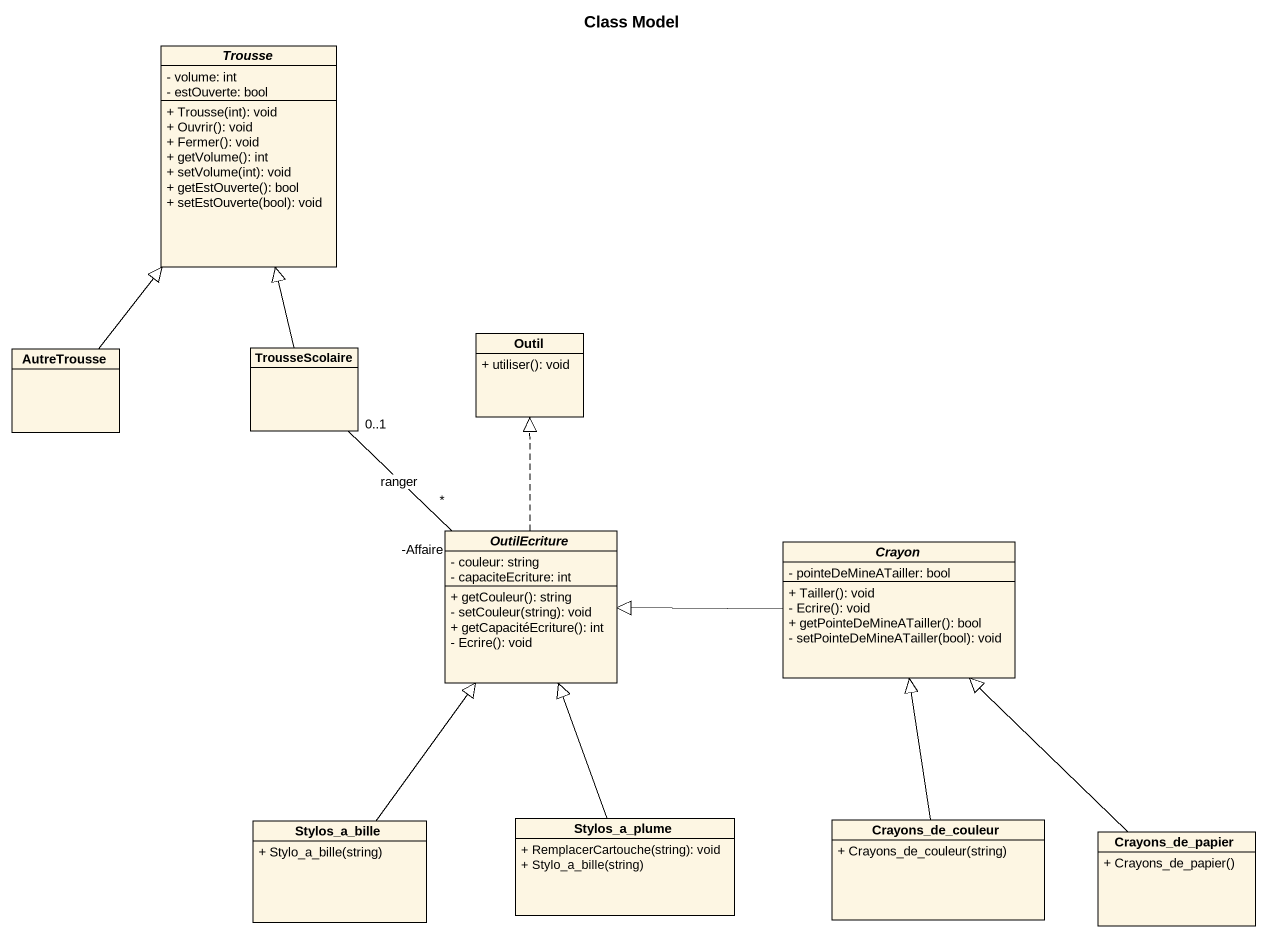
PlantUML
@startuml
title Class Model
hide circle
hide empty members
skinparam classAttributeIconSize 0
abstract class Trousse {
  - volume: int
  - estOuverte: bool
  + Trousse(int): void
  + Ouvrir(): void
  + Fermer(): void
  + getVolume(): int
  + setVolume(int): void
  + getEstOuverte(): bool
  + setEstOuverte(bool): void
}
class AutreTrousse
class TrousseScolaire
class Outil {
  + utiliser(): void
}
abstract class OutilEcriture {
  - couleur: string
  - capaciteEcriture: int
  + getCouleur(): string
  - setCouleur(string): void
  + getCapacitéEcriture(): int
  - Ecrire(): void
}
abstract class Crayon {
  - pointeDeMineATailler: bool
  + Tailler(): void
  - Ecrire(): void
  + getPointeDeMineATailler(): bool
  - setPointeDeMineATailler(bool): void
}
class Stylos_a_bille {
  + Stylo_a_bille(string)
}
class Stylos_a_plume {
  + RemplacerCartouche(string): void
  + Stylo_a_bille(string)
}
class Crayons_de_couleur {
  + Crayons_de_couleur(string)
}
class Crayons_de_papier {
  + Crayons_de_papier()
}
AutreTrousse -up-|> Trousse
TrousseScolaire -up-|> Trousse
OutilEcriture "-Affaire\n*" -up- "0..1" TrousseScolaire : ranger
OutilEcriture .up.|> Outil
Crayon -left-|> OutilEcriture
Stylos_a_bille -up-|> OutilEcriture
Stylos_a_plume -up-|> OutilEcriture
Crayons_de_couleur -up-|> Crayon
Crayons_de_papier -up-|> Crayon
@enduml
